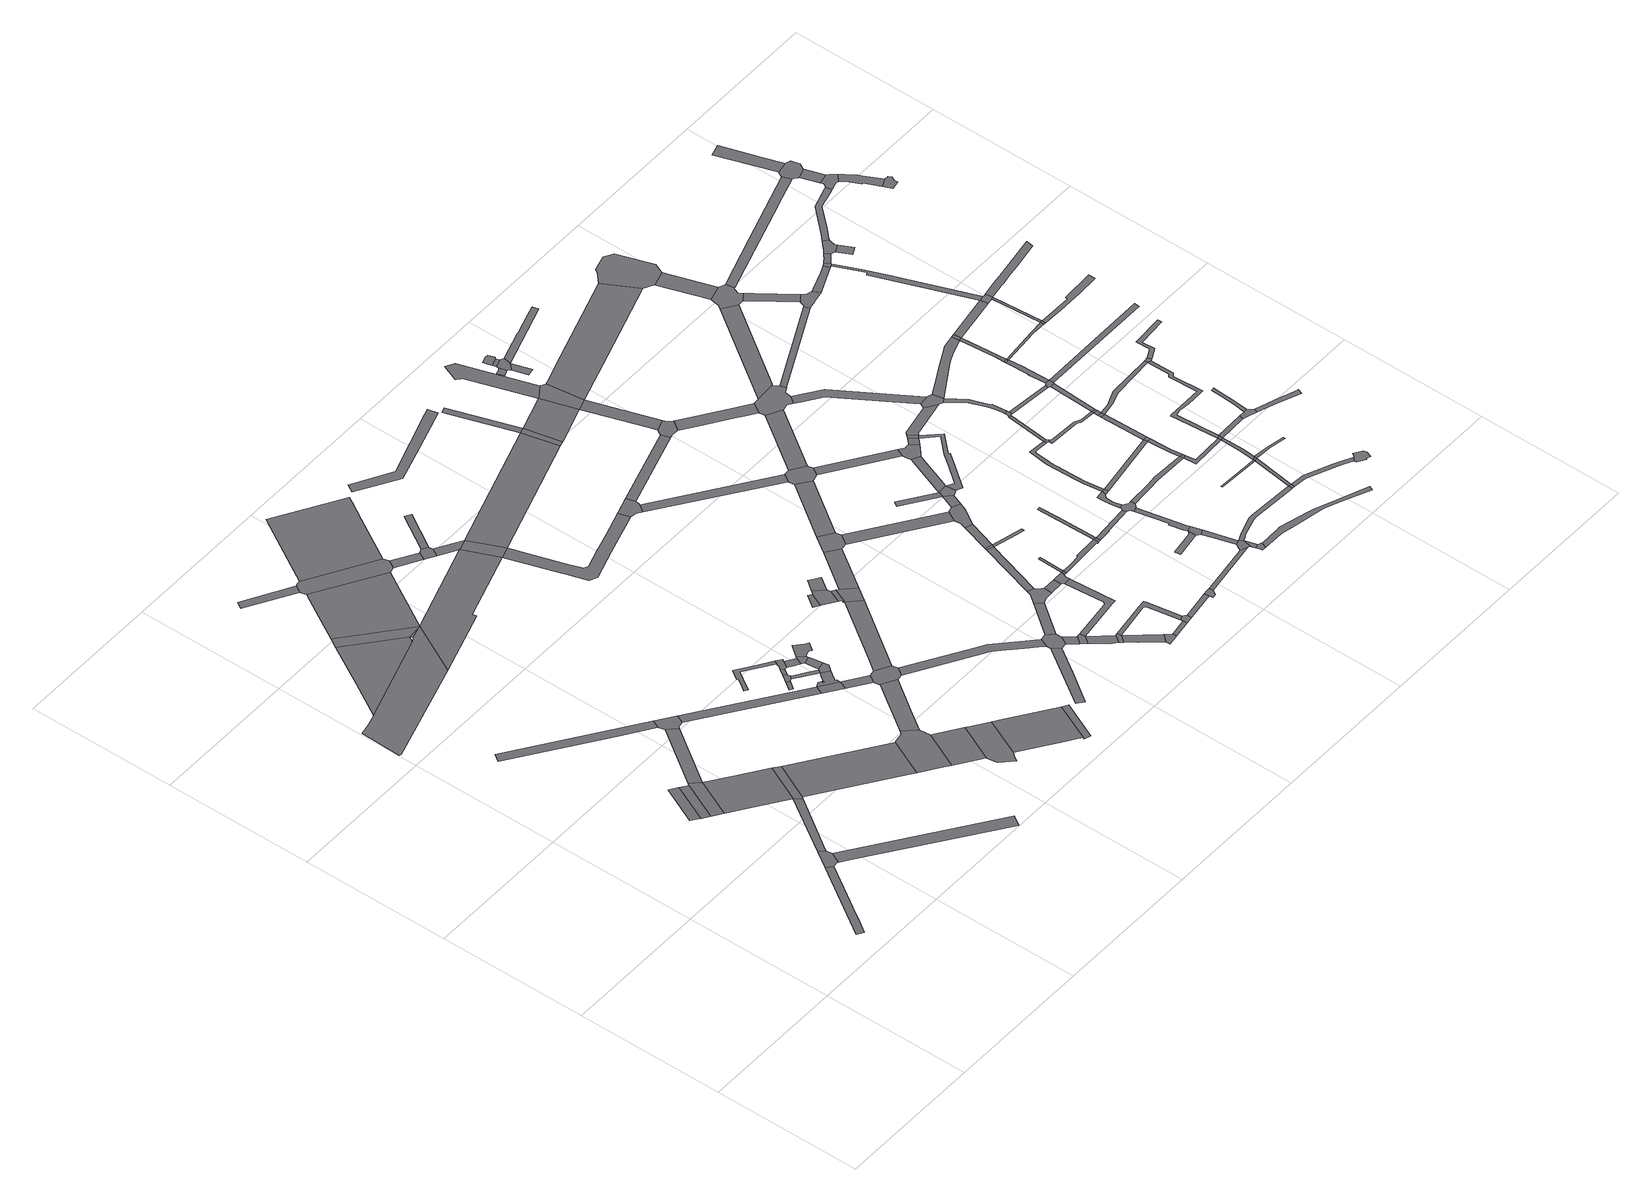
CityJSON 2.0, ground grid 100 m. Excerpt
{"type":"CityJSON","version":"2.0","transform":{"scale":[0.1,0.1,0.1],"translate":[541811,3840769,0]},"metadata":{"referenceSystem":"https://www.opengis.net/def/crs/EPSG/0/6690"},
"CityObjects":{
"road1":{"type":"Road","attributes":{"RoadStructureAttribute.sectionType":"1"},"geometry":[{"type":"MultiSurface","lod":"1","boundaries":[[[0,1,2,3,4,5,6,7,8]]]}]},
"road2":{"type":"Road","geometry":[{"type":"MultiSurface","lod":"1","boundaries":[[[9,0,8,10,11,12,13]]]}]},
"road3":{"type":"Road","geometry":[{"type":"MultiSurface","lod":"1","boundaries":[[[14,15,16,17,18]]]}]},
"road4":{"type":"Road","attributes":{"function":"2","RoadStructureAttribute.sectionType":"1"},"geometry":[{"type":"MultiSurface","lod":"1","boundaries":[[[19,18,17,20,21,22]]]}]},
"road5":{"type":"Road","geometry":[{"type":"MultiSurface","lod":"1","boundaries":[[[23,22,21,24,25]]]}]},
"road6":{"type":"Road","attributes":{"RoadStructureAttribute.sectionType":"1"},"geometry":[{"type":"MultiSurface","lod":"1","boundaries":[[[26,9,13,27]]]}]},
"road7":{"type":"Road","attributes":{"function":"2","RoadStructureAttribute.sectionType":"1"},"geometry":[{"type":"MultiSurface","lod":"1","boundaries":[[[28,25,24,29,30,26,31]]]}]},
"road8":{"type":"Road","attributes":{"RoadStructureAttribute.sectionType":"1"},"geometry":[{"type":"MultiSurface","lod":"1","boundaries":[[[32,33,34,35,36,37]]]}]},
"road9":{"type":"Road","attributes":{"RoadStructureAttribute.sectionType":"1"},"geometry":[{"type":"MultiSurface","lod":"1","boundaries":[[[12,11,38,39,40,41]]]}]},
"road10":{"type":"Road","geometry":[{"type":"MultiSurface","lod":"1","boundaries":[[[42,43,44,45,46,47,48,49,50,51,52,53]]]}]},
"road11":{"type":"Road","attributes":{"RoadStructureAttribute.sectionType":"1"},"geometry":[{"type":"MultiSurface","lod":"1","boundaries":[[[54,23,25,55,56]]]}]},
"road12":{"type":"Road","geometry":[{"type":"MultiSurface","lod":"1","boundaries":[[[31,26,27,57,58]]]}]},
"road13":{"type":"Road","attributes":{"RoadStructureAttribute.sectionType":"1"},"geometry":[{"type":"MultiSurface","lod":"1","boundaries":[[[59,60,46,45,61]]]}]},
"road14":{"type":"Road","geometry":[{"type":"MultiSurface","lod":"1","boundaries":[[[37,36,54,56,62,63,64]]]}]},
"road15":{"type":"Road","attributes":{"function":"2","RoadStructureAttribute.sectionType":"1"},"geometry":[{"type":"MultiSurface","lod":"1","boundaries":[[[58,57,65,66,67,68]]]}]},
"road16":{"type":"Road","geometry":[{"type":"MultiSurface","lod":"1","boundaries":[[[69,59,61,42]]]}]},
"road17":{"type":"Road","attributes":{"RoadStructureAttribute.sectionType":"1"},"geometry":[{"type":"MultiSurface","lod":"1","boundaries":[[[70,71,72,73]]]}]},
"road18":{"type":"Road","geometry":[{"type":"MultiSurface","lod":"1","boundaries":[[[42,61,43]]]}]},
"road19":{"type":"Road","attributes":{"RoadStructureAttribute.sectionType":"1"},"geometry":[{"type":"MultiSurface","lod":"1","boundaries":[[[74,75,76,77,69,42,78]]]}]},
"road20":{"type":"Road","attributes":{"RoadStructureAttribute.sectionType":"1"},"geometry":[{"type":"MultiSurface","lod":"1","boundaries":[[[64,63,79,80]]]}]},
"road21":{"type":"Road","geometry":[{"type":"MultiSurface","lod":"1","boundaries":[[[81,82,83,84,68,67,85,86,87,88]]]}]},
"road22":{"type":"Road","geometry":[{"type":"MultiSurface","lod":"1","boundaries":[[[89,90,73,72,91,74,78,92,93,94,95]]]}]},
"road23":{"type":"Road","attributes":{"function":"2","RoadStructureAttribute.sectionType":"1"},"geometry":[{"type":"MultiSurface","lod":"1","boundaries":[[[87,86,96,97]]]}]},
"road24":{"type":"Road","attributes":{"RoadStructureAttribute.sectionType":"1"},"geometry":[{"type":"MultiSurface","lod":"1","boundaries":[[[98,42,53,99,100,101]]]}]},
"road25":{"type":"Road","geometry":[{"type":"MultiSurface","lod":"1","boundaries":[[[102,103,104,105]]]}]},
"road26":{"type":"Road","geometry":[{"type":"MultiSurface","lod":"1","boundaries":[[[106,97,96,107,108,109,110,111,112,113,114]]]}]},
"road27":{"type":"Road","geometry":[{"type":"MultiSurface","lod":"1","boundaries":[[[115,116,117,118,119,120,121,122,123,124,125,126,127,128,129]]]}]},
"road28":{"type":"Road","geometry":[{"type":"MultiSurface","lod":"1","boundaries":[[[130,102,105,131,132,133]]]}]},
"road29":{"type":"Road","geometry":[{"type":"MultiSurface","lod":"1","boundaries":[[[80,79,134,135]]]}]},
"road30":{"type":"Road","attributes":{"RoadStructureAttribute.sectionType":"1"},"geometry":[{"type":"MultiSurface","lod":"1","boundaries":[[[136,81,88,137,138]]]}]},
"road31":{"type":"Road","geometry":[{"type":"MultiSurface","lod":"1","boundaries":[[[139,140,130,133,141,142,143]]]}]},
"road32":{"type":"Road","attributes":{"RoadStructureAttribute.sectionType":"1"},"geometry":[{"type":"MultiSurface","lod":"1","boundaries":[[[144,145,89,95,146,147,148,149]]]}]},
"road33":{"type":"Road","geometry":[{"type":"MultiSurface","lod":"1","boundaries":[[[150,151,152,132,131,153,154,155,156]]]}]},
"road34":{"type":"Road","geometry":[{"type":"MultiSurface","lod":"1","boundaries":[[[155,157,158,159,160,161,162,80,135,163,164,165,166]]]}]},
"road35":{"type":"Road","attributes":{"RoadStructureAttribute.sectionType":"1"},"geometry":[{"type":"MultiSurface","lod":"1","boundaries":[[[93,92,167,168]]]}]},
"road36":{"type":"Road","geometry":[{"type":"MultiSurface","lod":"1","boundaries":[[[169,129,128,170,171,172,139,143,173,174,175]]]}]},
"road37":{"type":"Road","attributes":{"RoadStructureAttribute.sectionType":"1"},"geometry":[{"type":"MultiSurface","lod":"1","boundaries":[[[135,134,176,177]]]}]},
"road38":{"type":"Road","geometry":[{"type":"MultiSurface","lod":"1","boundaries":[[[178,179,175,174,180,181,182,183]]]}]},
"road39":{"type":"Road","attributes":{"function":"2","RoadStructureAttribute.sectionType":"1"},"geometry":[{"type":"MultiSurface","lod":"1","boundaries":[[[184,114,113,185,186,187,188,189,190]]]}]},
"road40":{"type":"Road","geometry":[{"type":"MultiSurface","lod":"1","boundaries":[[[191,192,193,156,155,166]]]}]},
"road41":{"type":"Road","geometry":[{"type":"MultiSurface","lod":"1","boundaries":[[[194,195,196,197,193,192]]]}]},
"road42":{"type":"Road","geometry":[{"type":"MultiSurface","lod":"1","boundaries":[[[198,168,167,199,200,201]]]}]},
"road43":{"type":"Road","geometry":[{"type":"MultiSurface","lod":"1","boundaries":[[[202,183,182,196,195,203]]]}]},
"road44":{"type":"Road","geometry":[{"type":"MultiSurface","lod":"1","boundaries":[[[204,205,177,176,206,136,138,207,208,209,210,211]]]}]},
"road45":{"type":"Road","geometry":[{"type":"MultiSurface","lod":"1","boundaries":[[[212,213,214,215,216,217,218,202,203]]]}]},
"road46":{"type":"Road","attributes":{"RoadStructureAttribute.sectionType":"1"},"geometry":[{"type":"MultiSurface","lod":"1","boundaries":[[[219,200,199,220,98,221]]]}]},
"road47":{"type":"Road","attributes":{"RoadStructureAttribute.sectionType":"1"},"geometry":[{"type":"MultiSurface","lod":"1","boundaries":[[[190,189,222,223,224]]]}]},
"road48":{"type":"Road","attributes":{"RoadStructureAttribute.sectionType":"1"},"geometry":[{"type":"MultiSurface","lod":"1","boundaries":[[[225,226,227,228,198,201]]]}]},
"road49":{"type":"Road","geometry":[{"type":"MultiSurface","lod":"1","boundaries":[[[221,98,101,229]]]}]},
"road50":{"type":"Road","attributes":{"RoadStructureAttribute.sectionType":"1"},"geometry":[{"type":"MultiSurface","lod":"1","boundaries":[[[230,231,204,211,232]]]}]},
"road51":{"type":"Road","attributes":{"RoadStructureAttribute.sectionType":"1"},"geometry":[{"type":"MultiSurface","lod":"1","boundaries":[[[233,234,235,210,209,236,237,238,239,240,241,242]]]}]},
"road52":{"type":"Road","attributes":{"RoadStructureAttribute.sectionType":"1"},"geometry":[{"type":"MultiSurface","lod":"1","boundaries":[[[243,244,245,246,247,248,249,250,251,252,253,229,101,254,255,256,257,258,259,260,261]]]}]},
"road53":{"type":"Road","attributes":{"RoadStructureAttribute.sectionType":"1"},"geometry":[{"type":"MultiSurface","lod":"1","boundaries":[[[262,263,264,265,266,267]]]}]},
"road54":{"type":"Road","geometry":[{"type":"MultiSurface","lod":"1","boundaries":[[[268,269,270,271]]]}]},
"road55":{"type":"Road","geometry":[{"type":"MultiSurface","lod":"1","boundaries":[[[272,273,271,270,274,275,276]]]}]},
"road56":{"type":"Road","geometry":[{"type":"MultiSurface","lod":"1","boundaries":[[[275,274,277,278,230,279]]]}]},
"road57":{"type":"Road","geometry":[{"type":"MultiSurface","lod":"1","boundaries":[[[279,230,232,280,281]]]}]},
"road58":{"type":"Road","geometry":[{"type":"MultiSurface","lod":"1","boundaries":[[[282,283,272,276]]]}]},
"road59":{"type":"Road","attributes":{"RoadStructureAttribute.sectionType":"1"},"geometry":[{"type":"MultiSurface","lod":"1","boundaries":[[[284,285,221,229,286]]]}]},
"road60":{"type":"Road","geometry":[{"type":"MultiSurface","lod":"1","boundaries":[[[287,242,241,262,267,288,289,290]]]}]},
"road61":{"type":"Road","attributes":{"RoadStructureAttribute.sectionType":"1"},"geometry":[{"type":"MultiSurface","lod":"1","boundaries":[[[291,292,293,294,295,296,297,298]]]}]},
"road62":{"type":"Road","attributes":{"RoadStructureAttribute.sectionType":"1"},"geometry":[{"type":"MultiSurface","lod":"1","boundaries":[[[289,288,299,300]]]}]},
"road63":{"type":"Road","geometry":[{"type":"MultiSurface","lod":"1","boundaries":[[[301,302,300,299,303,304]]]}]},
"road64":{"type":"Road","attributes":{"RoadStructureAttribute.sectionType":"1"},"geometry":[{"type":"MultiSurface","lod":"1","boundaries":[[[305,281,280,306]]]}]},
"road65":{"type":"Road","geometry":[{"type":"MultiSurface","lod":"1","boundaries":[[[307,261,260,308,309,310,311,312,313,314,315]]]}]},
"road66":{"type":"Road","attributes":{"RoadStructureAttribute.sectionType":"1"},"geometry":[{"type":"MultiSurface","lod":"1","boundaries":[[[316,304,303,317,318,319,320]]]}]},
"road67":{"type":"Road","attributes":{"RoadStructureAttribute.sectionType":"1"},"geometry":[{"type":"MultiSurface","lod":"1","boundaries":[[[321,322,323,287,290,324]]]}]},
"road68":{"type":"Road","geometry":[{"type":"MultiSurface","lod":"1","boundaries":[[[325,326,320,319,327,328]]]}]},
"road69":{"type":"Road","attributes":{"RoadStructureAttribute.sectionType":"1"},"geometry":[{"type":"MultiSurface","lod":"1","boundaries":[[[329,328,327,330,331,332,333]]]}]},
"road70":{"type":"Road","geometry":[{"type":"MultiSurface","lod":"1","boundaries":[[[334,305,306,335,336,337]]]}]},
"road71":{"type":"Road","geometry":[{"type":"MultiSurface","lod":"1","boundaries":[[[333,332,338,339,340,341,342,343]]]}]},
"road72":{"type":"Road","attributes":{"RoadStructureAttribute.sectionType":"1"},"geometry":[{"type":"MultiSurface","lod":"1","boundaries":[[[344,345,346,347,348,349,350,351,352,301,304]]]}]},
"road73":{"type":"Road","geometry":[{"type":"MultiSurface","lod":"1","boundaries":[[[353,354,321,324,355,356,357,358,359,360,361]]]}]},
"road74":{"type":"Road","attributes":{"RoadStructureAttribute.sectionType":"1"},"geometry":[{"type":"MultiSurface","lod":"1","boundaries":[[[362,363,364,325,328,365,366,367,368]]]}]},
"road75":{"type":"Road","attributes":{"RoadStructureAttribute.sectionType":"1"},"geometry":[{"type":"MultiSurface","lod":"1","boundaries":[[[369,370,371,343,342,372]]]}]},
"road76":{"type":"Road","attributes":{"RoadStructureAttribute.sectionType":"1"},"geometry":[{"type":"MultiSurface","lod":"1","boundaries":[[[310,309,373,374]]]}]},
"road77":{"type":"Road","attributes":{"RoadStructureAttribute.sectionType":"1"},"geometry":[{"type":"MultiSurface","lod":"1","boundaries":[[[375,357,356,376]]]}]},
"road78":{"type":"Road","attributes":{"RoadStructureAttribute.sectionType":"1"},"geometry":[{"type":"MultiSurface","lod":"1","boundaries":[[[377,307,315,378]]]}]},
"road79":{"type":"Road","attributes":{"RoadStructureAttribute.sectionType":"1"},"geometry":[{"type":"MultiSurface","lod":"1","boundaries":[[[379,353,361,380]]]}]},
"road80":{"type":"Road","geometry":[{"type":"MultiSurface","lod":"1","boundaries":[[[381,284,286,382]]]}]},
"road81":{"type":"Road","geometry":[{"type":"MultiSurface","lod":"1","boundaries":[[[383,384,368,367,385,369,372,386,387]]]}]},
"road82":{"type":"Road","attributes":{"RoadStructureAttribute.sectionType":"1"},"geometry":[{"type":"MultiSurface","lod":"1","boundaries":[[[388,389,284,381]]]}]},
"road83":{"type":"Road","geometry":[{"type":"MultiSurface","lod":"1","boundaries":[[[390,375,376,348,347,391,392,393]]]}]},
"road84":{"type":"Road","attributes":{"RoadStructureAttribute.sectionType":"1"},"geometry":[{"type":"MultiSurface","lod":"1","boundaries":[[[394,334,337,395]]]}]},
"road85":{"type":"Road","attributes":{"RoadStructureAttribute.sectionType":"1"},"geometry":[{"type":"MultiSurface","lod":"1","boundaries":[[[336,335,396,397]]]}]},
"road86":{"type":"Road","attributes":{"RoadStructureAttribute.sectionType":"1"},"geometry":[{"type":"MultiSurface","lod":"1","boundaries":[[[390,393,398]]]}]},
"road87":{"type":"Road","geometry":[{"type":"MultiSurface","lod":"1","boundaries":[[[399,390,398,400]]]}]},
"road88":{"type":"Road","geometry":[{"type":"MultiSurface","lod":"1","boundaries":[[[401,402,403,404,390,399]]]}]},
"road89":{"type":"Road","geometry":[{"type":"MultiSurface","lod":"1","boundaries":[[[405,379,380,406]]]}]},
"road90":{"type":"Road","attributes":{"RoadStructureAttribute.sectionType":"1"},"geometry":[{"type":"MultiSurface","lod":"1","boundaries":[[[407,387,386,408]]]}]},
"road91":{"type":"Road","attributes":{"RoadStructureAttribute.sectionType":"1"},"geometry":[{"type":"MultiSurface","lod":"1","boundaries":[[[409,381,382,410]]]}]},
"road92":{"type":"Road","attributes":{"RoadStructureAttribute.sectionType":"1"},"geometry":[{"type":"MultiSurface","lod":"1","boundaries":[[[411,405,406,412]]]}]},
"road93":{"type":"Road","geometry":[{"type":"MultiSurface","lod":"1","boundaries":[[[413,414,415,416,406,380]]]}]},
"road94":{"type":"Road","geometry":[{"type":"MultiSurface","lod":"1","boundaries":[[[417,418,407,408,419,420,421]]]}]},
"road95":{"type":"Road","attributes":{"RoadStructureAttribute.sectionType":"1"},"geometry":[{"type":"MultiSurface","lod":"1","boundaries":[[[422,423,424,425,426,399,400,427,428,429,430,431]]]}]},
"road96":{"type":"Road","geometry":[{"type":"MultiSurface","lod":"1","boundaries":[[[432,374,373,394,395,433,434,435,436,437,438,439,440]]]}]},
"road97":{"type":"Road","geometry":[{"type":"MultiSurface","lod":"1","boundaries":[[[441,397,396,442,411,412,443,444]]]}]},
"road98":{"type":"Road","attributes":{"RoadStructureAttribute.sectionType":"1"},"geometry":[{"type":"MultiSurface","lod":"1","boundaries":[[[445,446,447,448,449,450,451,452,409,453]]]}]},
"road99":{"type":"Road","attributes":{"RoadStructureAttribute.sectionType":"1"},"geometry":[{"type":"MultiSurface","lod":"1","boundaries":[[[454,455,456,457,458,459]]]}]},
"road100":{"type":"Road","geometry":[{"type":"MultiSurface","lod":"1","boundaries":[[[453,409,410,460,461]]]}]},
"road101":{"type":"Road","attributes":{"RoadStructureAttribute.sectionType":"1"},"geometry":[{"type":"MultiSurface","lod":"1","boundaries":[[[460,410,462,463,464]]]}]},
"road102":{"type":"Road","geometry":[{"type":"MultiSurface","lod":"1","boundaries":[[[465,464,463,466,377,378,467,468,469,470,471]]]}]},
"road103":{"type":"Road","attributes":{"RoadStructureAttribute.sectionType":"1"},"geometry":[{"type":"MultiSurface","lod":"1","boundaries":[[[458,441,444,472]]]}]},
"road104":{"type":"Road","geometry":[{"type":"MultiSurface","lod":"1","boundaries":[[[422,431,473,474]]]}]},
"road105":{"type":"Road","attributes":{"RoadStructureAttribute.sectionType":"1"},"geometry":[{"type":"MultiSurface","lod":"1","boundaries":[[[475,476,477,478,479,480,481]]]}]},
"road106":{"type":"Road","geometry":[{"type":"MultiSurface","lod":"1","boundaries":[[[482,459,458,472,483,484]]]}]},
"road107":{"type":"Road","attributes":{"RoadStructureAttribute.sectionType":"1"},"geometry":[{"type":"MultiSurface","lod":"1","boundaries":[[[485,486,487,488,422,474]]]}]},
"road108":{"type":"Road","attributes":{"RoadStructureAttribute.sectionType":"1"},"geometry":[{"type":"MultiSurface","lod":"1","boundaries":[[[489,490,491,492]]]}]},
"road109":{"type":"Road","geometry":[{"type":"MultiSurface","lod":"1","boundaries":[[[493,492,491,475,481,494,495,496,497]]]}]},
"road110":{"type":"Road","attributes":{"RoadStructureAttribute.sectionType":"1"},"geometry":[{"type":"MultiSurface","lod":"1","boundaries":[[[498,499,500,490,489,501,502]]]}]},
"road111":{"type":"Road","attributes":{"RoadStructureAttribute.sectionType":"1"},"geometry":[{"type":"MultiSurface","lod":"1","boundaries":[[[503,504,417,421,505]]]}]},
"road112":{"type":"Road","geometry":[{"type":"MultiSurface","lod":"1","boundaries":[[[506,507,496,495]]]}]},
"road113":{"type":"Road","attributes":{"RoadStructureAttribute.sectionType":"1"},"geometry":[{"type":"MultiSurface","lod":"1","boundaries":[[[436,435,508,509]]]}]},
"road114":{"type":"Road","attributes":{"RoadStructureAttribute.sectionType":"1"},"geometry":[{"type":"MultiSurface","lod":"1","boundaries":[[[510,432,440,511]]]}]},
"road115":{"type":"Road","attributes":{"RoadStructureAttribute.sectionType":"1"},"geometry":[{"type":"MultiSurface","lod":"1","boundaries":[[[512,513,514,515,471,470,516,517,518,519,520,521]]]}]},
"road116":{"type":"Road","attributes":{"RoadStructureAttribute.sectionType":"1"},"geometry":[{"type":"MultiSurface","lod":"1","boundaries":[[[522,523,459,482,524]]]}]},
"road117":{"type":"Road","attributes":{"RoadStructureAttribute.sectionType":"1"},"geometry":[{"type":"MultiSurface","lod":"1","boundaries":[[[525,474,473,526,527,528]]]}]},
"road118":{"type":"Road","geometry":[{"type":"MultiSurface","lod":"1","boundaries":[[[529,530,531,532,533]]]}]},
"road119":{"type":"Road","geometry":[{"type":"MultiSurface","lod":"1","boundaries":[[[534,535,536,503,505,537,538]]]}]},
"road120":{"type":"Road","geometry":[{"type":"MultiSurface","lod":"1","boundaries":[[[539,509,508,540,541,522,524,542,543,544,545]]]}]},
"road121":{"type":"Road","attributes":{"RoadStructureAttribute.sectionType":"1"},"geometry":[{"type":"MultiSurface","lod":"1","boundaries":[[[546,547,548,549,535,534]]]}]},
"road122":{"type":"Road","geometry":[{"type":"MultiSurface","lod":"1","boundaries":[[[550,529,533,547,546]]]}]},
"road123":{"type":"Road","attributes":{"RoadStructureAttribute.sectionType":"1"},"geometry":[{"type":"MultiSurface","lod":"1","boundaries":[[[551,552,553,554,555,556,557,558,559,560,561,562,563,564,565,482,484]]]}]},
"road124":{"type":"Road","attributes":{"RoadStructureAttribute.sectionType":"1"},"geometry":[{"type":"MultiSurface","lod":"1","boundaries":[[[566,567,568,569,570,571,529,550]]]}]},
"road125":{"type":"Road","geometry":[{"type":"MultiSurface","lod":"1","boundaries":[[[572,573,574,575,576,577,578]]]}]},
"road126":{"type":"Road","attributes":{"RoadStructureAttribute.sectionType":"1"},"geometry":[{"type":"MultiSurface","lod":"1","boundaries":[[[538,537,574,573]]]}]},
"road127":{"type":"Road","geometry":[{"type":"MultiSurface","lod":"1","boundaries":[[[579,580,581,582,525,528,583,568,567,584,585]]]}]},
"road128":{"type":"Road","attributes":{"RoadStructureAttribute.sectionType":"1"},"geometry":[{"type":"MultiSurface","lod":"1","boundaries":[[[586,587,588,589,581,580,590,591,592,593]]]}]},
"road129":{"type":"Road","attributes":{"RoadStructureAttribute.sectionType":"1"},"geometry":[{"type":"MultiSurface","lod":"1","boundaries":[[[594,595,596,597,497,496,598]]]}]},
"road130":{"type":"Road","attributes":{"RoadStructureAttribute.sectionType":"1"},"geometry":[{"type":"MultiSurface","lod":"1","boundaries":[[[599,545,544,560]]]}]},
"road131":{"type":"Road","geometry":[{"type":"MultiSurface","lod":"1","boundaries":[[[600,601,521,520,602,603,510,511,604,605,606,607,608,609,610,611]]]}]},
"road132":{"type":"Road","geometry":[{"type":"MultiSurface","lod":"1","boundaries":[[[612,586,593,613]]]}]},
"road133":{"type":"Road","geometry":[{"type":"MultiSurface","lod":"1","boundaries":[[[614,599,560,559]]]}]},
"road134":{"type":"Road","attributes":{"RoadStructureAttribute.sectionType":"1"},"geometry":[{"type":"MultiSurface","lod":"1","boundaries":[[[615,616,617,461,460,618,619]]]}]},
"road135":{"type":"Road","attributes":{"RoadStructureAttribute.sectionType":"1"},"geometry":[{"type":"MultiSurface","lod":"1","boundaries":[[[620,621,622,623,586,612,624,625,626,627,628,629,630,631,632]]]}]},
"road136":{"type":"Road","attributes":{"RoadStructureAttribute.sectionType":"1"},"geometry":[{"type":"MultiSurface","lod":"1","boundaries":[[[633,634,614,559,635,636,637]]]}]},
"road137":{"type":"Road","attributes":{"RoadStructureAttribute.sectionType":"1"},"geometry":[{"type":"MultiSurface","lod":"1","boundaries":[[[638,639,640,641,534,538,642,643,644,645,646,647,648]]]}]},
"road138":{"type":"Road","attributes":{"RoadStructureAttribute.sectionType":"1"},"geometry":[{"type":"MultiSurface","lod":"1","boundaries":[[[649,650,607,606,651,652,653,654]]]}]},
"road139":{"type":"Road","attributes":{"RoadStructureAttribute.sectionType":"1"},"geometry":[{"type":"MultiSurface","lod":"1","boundaries":[[[655,656,585,584,657,658,659,660,661,662,663]]]}]},
"road140":{"type":"Road","attributes":{"RoadStructureAttribute.sectionType":"1"},"geometry":[{"type":"MultiSurface","lod":"1","boundaries":[[[664,612,613,665]]]}]},
"road141":{"type":"Road","geometry":[{"type":"MultiSurface","lod":"1","boundaries":[[[632,631,666,667,668]]]}]},
"road142":{"type":"Road","attributes":{"RoadStructureAttribute.sectionType":"1"},"geometry":[{"type":"MultiSurface","lod":"1","boundaries":[[[669,670,671,672,673,674,675,578,577,676,677,678,679,680,681,682,683]]]}]},
"road143":{"type":"Road","attributes":{"RoadStructureAttribute.sectionType":"1"},"geometry":[{"type":"MultiSurface","lod":"1","boundaries":[[[684,685,601,600,686,687]]]}]},
"road144":{"type":"Road","geometry":[{"type":"MultiSurface","lod":"1","boundaries":[[[688,689,654,653,633,637,690,691,692,693]]]}]},
"road145":{"type":"Road","attributes":{"RoadStructureAttribute.sectionType":"1"},"geometry":[{"type":"MultiSurface","lod":"1","boundaries":[[[694,632,668,695]]]}]},
"road146":{"type":"Road","attributes":{"RoadStructureAttribute.sectionType":"1"},"geometry":[{"type":"MultiSurface","lod":"1","boundaries":[[[696,697,698,692,691,699,700,701,702,703,704]]]}]},
"road147":{"type":"Road","geometry":[{"type":"MultiSurface","lod":"1","boundaries":[[[704,703,705,706,694,695,707,708,709]]]}]},
"road148":{"type":"Road","attributes":{"RoadStructureAttribute.sectionType":"1"},"geometry":[{"type":"MultiSurface","lod":"1","boundaries":[[[710,711,712,667,666,713,714,715,716,717]]]}]},
"road149":{"type":"Road","attributes":{"RoadStructureAttribute.sectionType":"1"},"geometry":[{"type":"MultiSurface","lod":"1","boundaries":[[[718,719,720,721]]]}]},
"road150":{"type":"Road","attributes":{"RoadStructureAttribute.sectionType":"1"},"geometry":[{"type":"MultiSurface","lod":"1","boundaries":[[[722,723,611,610,724,725]]]}]},
"road151":{"type":"Road","geometry":[{"type":"MultiSurface","lod":"1","boundaries":[[[663,662,726,727]]]}]},
"road152":{"type":"Road","geometry":[{"type":"MultiSurface","lod":"1","boundaries":[[[648,647,728,729]]]}]},
"road153":{"type":"Road","attributes":{"RoadStructureAttribute.sectionType":"1"},"geometry":[{"type":"MultiSurface","lod":"1","boundaries":[[[730,731,665,732,733,663,727]]]}]},
"road154":{"type":"Road","geometry":[{"type":"MultiSurface","lod":"1","boundaries":[[[734,664,665,731]]]}]},
"road155":{"type":"Road","attributes":{"RoadStructureAttribute.sectionType":"1"},"geometry":[{"type":"MultiSurface","lod":"1","boundaries":[[[735,736,737,720,648,729]]]}]},
"road156":{"type":"Road","attributes":{"RoadStructureAttribute.sectionType":"1"},"geometry":[{"type":"MultiSurface","lod":"1","boundaries":[[[738,739,726,662,740,741,742]]]}]},
"road157":{"type":"Road","attributes":{"RoadStructureAttribute.sectionType":"1"},"geometry":[{"type":"MultiSurface","lod":"1","boundaries":[[[743,744,664,734]]]}]},
"road158":{"type":"Road","attributes":{"RoadStructureAttribute.sectionType":"1"},"geometry":[{"type":"MultiSurface","lod":"1","boundaries":[[[709,708,745,746]]]}]},
"road159":{"type":"Road","geometry":[{"type":"MultiSurface","lod":"1","boundaries":[[[747,721,720,737]]]}]},
"road160":{"type":"Road","geometry":[{"type":"MultiSurface","lod":"1","boundaries":[[[748,749,744,743]]]}]},
"road161":{"type":"Road","attributes":{"RoadStructureAttribute.sectionType":"1"},"geometry":[{"type":"MultiSurface","lod":"1","boundaries":[[[716,749,748,750]]]}]},
"road162":{"type":"Road","geometry":[{"type":"MultiSurface","lod":"1","boundaries":[[[717,716,750,751]]]}]},
"road163":{"type":"Road","attributes":{"RoadStructureAttribute.sectionType":"1"},"geometry":[{"type":"MultiSurface","lod":"1","boundaries":[[[752,753,754,755,693,692,756,757,758,759,760]]]}]},
"road164":{"type":"Road","attributes":{"RoadStructureAttribute.sectionType":"1"},"geometry":[{"type":"MultiSurface","lod":"1","boundaries":[[[761,762,741,763,721,747]]]}]},
"road165":{"type":"Road","attributes":{"RoadStructureAttribute.sectionType":"1"},"geometry":[{"type":"MultiSurface","lod":"1","boundaries":[[[764,765,766,729,728,767,768,769,770,771]]]}]},
"road166":{"type":"Road","geometry":[{"type":"MultiSurface","lod":"1","boundaries":[[[772,773,774,775,615,619,776,777,778,779,780,781]]]}]},
"road167":{"type":"Road","attributes":{"RoadStructureAttribute.sectionType":"1"},"geometry":[{"type":"MultiSurface","lod":"1","boundaries":[[[782,783,717,751]]]}]},
"road168":{"type":"Road","geometry":[{"type":"MultiSurface","lod":"1","boundaries":[[[784,742,741,762]]]}]},
"road169":{"type":"Road","geometry":[{"type":"MultiSurface","lod":"1","boundaries":[[[785,786,787,788,789,790,791,684,687,792,793,794,795,796,797,798]]]}]},
"road170":{"type":"Road","attributes":{"RoadStructureAttribute.sectionType":"1"},"geometry":[{"type":"MultiSurface","lod":"1","boundaries":[[[778,777,788,787]]]}]},
"road171":{"type":"Road","geometry":[{"type":"MultiSurface","lod":"1","boundaries":[[[799,800,801,802,803,804,805,747,737]]]}]},
"road172":{"type":"Road","geometry":[{"type":"MultiSurface","lod":"1","boundaries":[[[806,746,745,783,782,807,808]]]}]},
"road173":{"type":"Road","attributes":{"RoadStructureAttribute.sectionType":"1"},"geometry":[{"type":"MultiSurface","lod":"1","boundaries":[[[809,810,811,812,813,806,808]]]}]},
"road174":{"type":"Road","attributes":{"RoadStructureAttribute.sectionType":"1"},"geometry":[{"type":"MultiSurface","lod":"1","boundaries":[[[814,794,793,815,816,817]]]}]},
"road175":{"type":"Road","attributes":{"RoadStructureAttribute.sectionType":"1"},"geometry":[{"type":"MultiSurface","lod":"1","boundaries":[[[818,784,762,819]]]}]},
"road176":{"type":"Road","geometry":[{"type":"MultiSurface","lod":"1","boundaries":[[[820,821,811,810]]]}]},
"road177":{"type":"Road","geometry":[{"type":"MultiSurface","lod":"1","boundaries":[[[822,823,771,770,824,825,826,827,828,829,830]]]}]},
"road178":{"type":"Road","attributes":{"RoadStructureAttribute.sectionType":"1"},"geometry":[{"type":"MultiSurface","lod":"1","boundaries":[[[831,760,832,821,820]]]}]},
"road179":{"type":"Road","attributes":{"RoadStructureAttribute.sectionType":"1"},"geometry":[{"type":"MultiSurface","lod":"1","boundaries":[[[833,834,835,836,748,743,837,838,839]]]}]},
"road180":{"type":"Road","geometry":[{"type":"MultiSurface","lod":"1","boundaries":[[[840,817,816,841,842,722,725,843,844,845,846,847,848]]]}]},
"road181":{"type":"Road","geometry":[{"type":"MultiSurface","lod":"1","boundaries":[[[849,752,760,831]]]}]},
"road182":{"type":"Road","attributes":{"RoadStructureAttribute.sectionType":"1"},"geometry":[{"type":"MultiSurface","lod":"1","boundaries":[[[839,850,851,852,853,854,742,784,855,856,857,858,859,860,861,862]]]}]},
"road183":{"type":"Road","geometry":[{"type":"MultiSurface","lod":"1","boundaries":[[[863,864,865,866,867,868,818,819,869,870,871]]]}]},
"road184":{"type":"Road","geometry":[{"type":"MultiSurface","lod":"1","boundaries":[[[872,873,874,875,876,877,878,879,880,866,865]]]}]},
"road185":{"type":"Road","attributes":{"RoadStructureAttribute.sectionType":"1"},"geometry":[{"type":"MultiSurface","lod":"1","boundaries":[[[881,882,820,810,883,884]]]}]},
"road186":{"type":"Road","attributes":{"RoadStructureAttribute.sectionType":"1"},"geometry":[{"type":"MultiSurface","lod":"1","boundaries":[[[885,886,887,848,847,888,889]]]}]},
"road187":{"type":"Road","attributes":{"RoadStructureAttribute.sectionType":"1"},"geometry":[{"type":"MultiSurface","lod":"1","boundaries":[[[890,891,892,849,831,893]]]}]},
"road188":{"type":"Road","attributes":{"RoadStructureAttribute.sectionType":"1"},"geometry":[{"type":"MultiSurface","lod":"1","boundaries":[[[894,895,871,870,896,897,898]]]}]},
"road189":{"type":"Road","geometry":[{"type":"MultiSurface","lod":"1","boundaries":[[[899,833,839,862,900]]]}]},
"road190":{"type":"Road","attributes":{"RoadStructureAttribute.sectionType":"1"},"geometry":[{"type":"MultiSurface","lod":"1","boundaries":[[[901,808,807,902,903]]]}]},
"road191":{"type":"Road","geometry":[{"type":"MultiSurface","lod":"1","boundaries":[[[904,885,889,905,906,907]]]}]},
"road192":{"type":"Road","geometry":[{"type":"MultiSurface","lod":"1","boundaries":[[[881,884,908,909]]]}]},
"road193":{"type":"Road","attributes":{"RoadStructureAttribute.sectionType":"1"},"geometry":[{"type":"MultiSurface","lod":"1","boundaries":[[[910,911,912,913,904,907,914,915,916,917]]]}]},
"road194":{"type":"Road","attributes":{"RoadStructureAttribute.sectionType":"1"},"geometry":[{"type":"MultiSurface","lod":"1","boundaries":[[[918,919,920,921,906,905,922,923,890,924]]]}]},
"road195":{"type":"Road","attributes":{"RoadStructureAttribute.sectionType":"1"},"geometry":[{"type":"MultiSurface","lod":"1","boundaries":[[[925,926,881,909]]]}]},
"road196":{"type":"Road","geometry":[{"type":"MultiSurface","lod":"1","boundaries":[[[927,928,924,890,893,929,926,925,930,931]]]}]},
"road197":{"type":"Road","attributes":{"RoadStructureAttribute.sectionType":"1"},"geometry":[{"type":"MultiSurface","lod":"1","boundaries":[[[932,933,934,798,797,935,936,937]]]}]},
"road198":{"type":"Road","attributes":{"RoadStructureAttribute.sectionType":"1"},"geometry":[{"type":"MultiSurface","lod":"1","boundaries":[[[938,939,940,899,900,941,942,943,944]]]}]},
"road199":{"type":"Road","geometry":[{"type":"MultiSurface","lod":"1","boundaries":[[[945,946,947,948,910,917,949,950,951,952]]]}]},
"road200":{"type":"Road","geometry":[{"type":"MultiSurface","lod":"1","boundaries":[[[953,954,950,949]]]}]},
"road201":{"type":"Road","attributes":{"RoadStructureAttribute.sectionType":"1"},"geometry":[{"type":"MultiSurface","lod":"1","boundaries":[[[955,956,957,958,909,908,959,960,961,962,963,964]]]}]},
"road202":{"type":"Road","attributes":{"RoadStructureAttribute.sectionType":"1"},"geometry":[{"type":"MultiSurface","lod":"1","boundaries":[[[965,966,967,968,969,931,930,970,971,972,973,974]]]}]},
"road203":{"type":"Road","attributes":{"RoadStructureAttribute.sectionType":"1"},"geometry":[{"type":"MultiSurface","lod":"1","boundaries":[[[975,976,977,978,979,945,952,980,981,982,983,984]]]}]},
"road204":{"type":"Road","attributes":{"RoadStructureAttribute.sectionType":"1"},"geometry":[{"type":"MultiSurface","lod":"1","boundaries":[[[985,986,987,988,989,990,991]]]}]},
"road205":{"type":"Road","geometry":[{"type":"MultiSurface","lod":"1","boundaries":[[[992,991,990,993,994,932,937,995,996,997,998,999,1000,1001,1002]]]}]},
"road206":{"type":"Road","attributes":{"RoadStructureAttribute.sectionType":"1"},"geometry":[{"type":"MultiSurface","lod":"1","boundaries":[[[998,997,1003,1004]]]}]},
"road207":{"type":"Road","geometry":[{"type":"MultiSurface","lod":"1","boundaries":[[[1005,1004,1003,1006,1007,975,984,1008,1009,1010,1011]]]}]},
"road208":{"type":"Road","attributes":{"RoadStructureAttribute.sectionType":"1"},"geometry":[{"type":"MultiSurface","lod":"1","boundaries":[[[1012,1013,1014,1011,1010,1015,1016,1017,1018,1019]]]}]},
"road209":{"type":"Road","geometry":[{"type":"MultiSurface","lod":"1","boundaries":[[[1020,1021,1019,1018,1022,1023,1024,1025,1026,1027,1028]]]}]}
},
"vertices":[
[809,659,0],[495,182,0],[537,155,0],[601,253,0],[654,333,0],[680,372,0],[681,373,0],[711,419,0],[846,624,0],
[883,771,0],[880,630,0],[888,624,0],[923,697,0],[916,739,0],
[745,1750,0],[626,1499,0],[627,1499,0],[677,1462,0],[796,1714,0],
[837,1686,0],[684,1457,0],[727,1428,0],[845,1678,0],
[855,1692,0],[792,1382,0],[911,1635,0],
[1130,1146,0],[1169,1106,0],
[1065,1526,0],[906,1303,0],[1126,1150,0],[1249,1398,0],
[354,2704,0],[322,2654,0],[904,2248,0],[1067,2135,0],[1102,2111,0],[1128,2164,0],
[954,578,0],[1764,7,0],[1765,6,0],[1808,72,0],
[897,3685,0],[805,3657,0],[774,3639,0],[768,3638,0],[171,3443,0],[155,3438,0],[144,3434,0],[95,3418,0],[15,3401,0],[8,3128,0],[20,3122,0],[719,3339,0],
[1118,2069,0],[1061,1848,0],[1174,2011,0],
[1175,1115,0],[1295,1366,0],
[469,3955,0],[310,3682,0],[796,3676,0],
[1182,2022,0],[1220,2028,0],[1245,2082,0],
[1186,1108,0],[1695,754,0],[1734,727,0],[1851,977,0],
[506,4019,0],
[405,4622,0],[377,4575,0],[688,4393,0],[715,4442,0],
[700,4352,0],[605,4188,0],[585,4153,0],[529,4058,0],[1135,4089,0],
[1900,1553,0],[1926,1607,0],
[1940,1011,0],[1926,991,0],[1924,988,0],[1872,980,0],[1868,635,0],[1906,608,0],[2024,857,0],[2017,933,0],
[757,4450,0],[733,4446,0],[693,4376,0],[1176,4099,0],[1207,4152,0],[1205,4159,0],[1195,4192,0],
[2076,490,0],[2193,740,0],
[1528,3894,0],[1169,3485,0],[1161,3511,0],[1630,3666,0],
[1841,1762,0],[1809,1716,0],[1829,1702,0],[1867,1755,0],
[2233,713,0],[2083,453,0],[2088,427,0],[2090,416,0],[2164,340,0],[2190,377,0],[2198,388,0],[2205,398,0],[2323,650,0],
[1857,1981,0],[1732,2067,0],[1697,2016,0],[1689,2003,0],[1698,1997,0],[1661,1941,0],[1640,1911,0],[1661,1897,0],[1682,1929,0],[1712,1973,0],[1724,1991,0],[1748,2026,0],[1885,1931,0],[1929,1901,0],[1940,1924,0],
[1881,1821,0],[1885,1759,0],[1899,1779,0],[1896,1798,0],
[2016,1472,0],[2042,1527,0],
[2165,1334,0],[2111,1068,0],[2260,1281,0],
[1906,1857,0],[1895,1841,0],[1903,1809,0],[1914,1824,0],[1924,1838,0],
[1031,4910,0],[830,4573,0],[1341,4438,0],[1370,4487,0],[1445,4612,0],[1467,4651,0],
[1958,1739,0],[1952,1743,0],[1918,1766,0],[1934,1724,0],[1945,1717,0],[2025,1662,0],[2040,1682,0],
[1984,1606,0],[1989,1602,0],[1981,1592,0],[1971,1599,0],[1978,1609,0],[1959,1623,0],[2041,1553,0],[2031,1560,0],[2038,1570,0],[2077,1624,0],
[1336,4006,0],[1366,4058,0],
[1978,1897,0],[1922,1890,0],[1926,1886,0],[1918,1873,0],[1937,1839,0],[1943,1840,0],[1970,1882,0],
[2155,1375,0],[2188,1425,0],
[2015,1852,0],[2002,1861,0],[1988,1810,0],[1994,1806,0],[2014,1793,0],[2035,1839,0],
[2365,622,0],[2208,399,0],[2461,222,0],[2514,185,0],[2541,166,0],[2549,161,0],[2667,414,0],
[2106,1663,0],[2100,1700,0],[2046,1690,0],
[2092,1746,0],[2085,1791,0],[2035,1779,0],[2038,1757,0],
[1395,4070,0],[1405,3966,0],[1436,4018,0],[1433,4045,0],
[2044,1850,0],[2082,1808,0],
[2230,1432,0],[2223,1431,0],[2163,1342,0],[2267,1282,0],[2275,1284,0],[2300,1287,0],[2333,1338,0],[2325,1377,0],
[2091,1814,0],[2111,1819,0],[2131,1820,0],[2140,1811,0],[2178,1862,0],[2158,1876,0],[2100,1925,0],
[1543,3955,0],[1512,3903,0],[1604,3920,0],
[2546,149,0],[2586,135,0],[2705,389,0],
[1580,4286,0],[1580,4287,0],[1560,4298,0],[1540,4309,0],
[1706,3691,0],
[2563,1911,0],[2289,1517,0],[2641,1831,0],
[2937,928,0],[2803,1057,0],[2705,1115,0],[2768,1006,0],[2831,946,0],[2858,920,0],[2906,874,0],[2988,796,0],[2999,785,0],[3024,844,0],
[2150,3318,0],[2032,3281,0],[2027,3280,0],[1879,3234,0],[1847,3251,0],[1846,3255,0],[1843,3263,0],[1827,3312,0],[1826,3314,0],[1823,3326,0],[1754,3541,0],[1743,3314,0],[1747,3301,0],[1768,3238,0],[1794,3161,0],[1842,3137,0],[2051,3204,0],[2341,3295,0],[2318,3370,0],
[3002,755,0],[2993,741,0],[2738,366,0],[2784,331,0],[2926,535,0],[3041,707,0],
[2472,2109,0],[2417,2026,0],[2455,2001,0],[2496,2095,0],
[2517,2112,0],[2506,2096,0],[2543,1943,0],[2580,2026,0],[2576,2052,0],
[2565,1929,0],[2556,1916,0],[2607,2009,0],
[2701,1918,0],[2624,1998,0],
[2636,2138,0],[2569,2185,0],
[2487,4211,0],[2485,4210,0],[2542,3967,0],
[3068,849,0],[3081,710,0],[3110,765,0],[3110,807,0],
[2304,4747,0],[2263,4733,0],[1796,4574,0],[1543,4721,0],[1514,4666,0],[1778,4509,0],[1980,4571,0],[2319,4681,0],
[3133,649,0],[3170,696,0],
[3197,699,0],[3182,698,0],[3162,614,0],[3200,661,0],
[2802,2253,0],[2891,2191,0],
[2442,3409,0],[2384,3288,0],[2417,3265,0],[2451,3314,0],[2453,3316,0],[2455,3321,0],[2455,3323,0],[2458,3341,0],[2459,3352,0],
[3212,648,0],[3235,528,0],[3252,506,0],[3279,480,0],[3313,531,0],
[3226,1060,0],[3219,1049,0],[3212,1041,0],[3266,1012,0],
[3331,533,0],[3321,532,0],[3298,461,0],[3334,506,0],
[3340,499,0],[3352,397,0],[3348,394,0],[3451,273,0],[3491,322,0],
[2878,2363,0],[2932,2197,0],[2976,2264,0],[2968,2300,0],
[3454,246,0],[3482,248,0],[3488,249,0],[3491,250,0],[3527,255,0],[3525,282,0],
[3473,699,0],[3501,703,0],[3530,707,0],[3508,1022,0],[3464,1017,0],[3463,1016,0],[3482,752,0],[3470,736,0],[3468,736,0],
[3278,1148,0],[3268,1115,0],[3297,1029,0],[3358,1031,0],[3357,1086,0],[3347,1098,0],[3345,1100,0],[3330,1118,0],[3321,1129,0],
[3632,565,0],[3629,578,0],[3608,575,0],[3589,548,0],[3605,535,0],[3642,319,0],[3674,334,0],
[3645,302,0],[3622,297,0],[3536,284,0],[3649,274,0],
[3125,2770,0],[3160,2822,0],
[3444,1087,0],[3445,1033,0],
[2972,3575,0],[2990,3518,0],
[3397,1537,0],[3443,1523,0],
[2523,4223,0],[2578,3979,0],
[3690,316,0],[3687,319,0],[3644,308,0],[3698,282,0],[3693,312,0],
[2371,4677,0],[2337,4667,0],
[3521,1088,0],[3507,1042,0],[3506,1048,0],[3513,1065,0],
[3132,2727,0],[3219,2662,0],
[3467,1831,0],[3505,1899,0],
[3518,1066,0],
[3536,1089,0],[3537,1066,0],
[3540,1260,0],[3534,1261,0],[3527,1262,0],[3527,1261,0],
[3402,1553,0],[3449,1539,0],
[3893,344,0],[3896,313,0],
[2768,4304,0],[2843,4067,0],
[3460,1744,0],[3508,1729,0],
[3605,1482,0],[3657,1469,0],[3656,1487,0],[3609,1498,0],
[3944,351,0],[3921,348,0],[3901,285,0],[3923,290,0],[3946,322,0],
[3846,1113,0],[3682,1106,0],[3683,1096,0],[3603,1090,0],[3591,1089,0],[3587,1068,0],[3604,1069,0],[3834,1081,0],[3834,1077,0],[3848,1078,0],
[3200,2825,0],[3228,2664,0],[3268,2676,0],[3271,2676,0],[3302,2726,0],[3300,2727,0],[3293,2758,0],[3292,2764,0],[3294,2766,0],
[3544,1908,0],[3474,1789,0],[3578,1837,0],[3598,1888,0],
[2785,4570,0],[2771,4615,0],[2693,4854,0],[2639,4886,0],[2592,4772,0],[2598,4767,0],[2618,4750,0],[2621,4747,0],[2852,4364,0],
[3586,2047,0],[3377,2192,0],[3354,2159,0],[3571,2009,0],[3580,2003,0],[3594,2042,0],
[2919,4092,0],[2888,4344,0],
[2974,3667,0],[2991,3615,0],[3067,3640,0],
[3075,3617,0],[2978,3587,0],[3012,3525,0],[3038,3523,0],[3052,3521,0],[3057,3521,0],[3103,3587,0],
[3626,1959,0],
[3865,1079,0],[3864,1111,0],
[2819,4636,0],[2804,4626,0],[2786,4620,0],[2774,4616,0],[2780,4599,0],[2790,4571,0],[2832,4587,0],
[3658,2043,0],[3640,1965,0],[3665,1977,0],
[3859,1388,0],[3855,1517,0],[3845,1516,0],[3835,1515,0],
[2867,4695,0],[2815,4678,0],[2821,4656,0],[2873,4673,0],
[2881,4667,0],[2842,4584,0],[2852,4572,0],[2889,4607,0],[2901,4660,0],
[2841,4750,0],[2797,4736,0],[2808,4699,0],[2873,4710,0],[2858,4749,0],
[4296,403,0],[3954,352,0],[4341,386,0],
[2883,4467,0],[2931,4478,0],
[3694,2388,0],[3719,2442,0],
[3466,3208,0],[3562,3153,0],
[3479,3331,0],[3425,3368,0],[3127,3570,0],[3114,3580,0],[3069,3512,0],[3164,3449,0],[3340,3329,0],[3380,3302,0],[3457,3249,0],[3502,3315,0],
[3703,2332,0],[3601,2060,0],[3759,2305,0],
[4131,1131,0],[3952,1085,0],[3951,1088,0],[4141,1107,0],
[4233,734,0],[4220,714,0],[4052,688,0],[4058,649,0],[4233,676,0],
[4350,456,0],[4320,447,0],[4317,441,0],[4358,378,0],[4372,437,0],
[3756,2416,0],[3696,2373,0],[3700,2350,0],[3774,2319,0],[3804,2347,0],[3825,2367,0],[3792,2419,0],
[4291,673,0],[4258,659,0],[4261,649,0],[4287,560,0],
[4270,749,0],
[3688,1967,0],[3707,1958,0],[3722,1978,0],[3743,2004,0],[3820,2106,0],[3879,2188,0],[3872,2194,0],[3984,2314,0],[3883,2421,0],[3866,2405,0],[3954,2316,0],[3853,2209,0],[3795,2130,0],[3715,2026,0],[3706,2015,0],
[4264,771,0],[4194,1081,0],[4165,1074,0],[4214,855,0],[4204,853,0],[4225,761,0],
[4401,351,0],[4394,354,0],[4369,343,0],[4376,321,0],[4378,303,0],[4404,305,0],[4418,345,0],
[4200,1138,0],[4165,1161,0],[4139,1155,0],[4142,1144,0],[4159,1098,0],[4217,1108,0],[4216,1139,0],
[4180,1317,0],[4123,1308,0],[4125,1277,0],[4128,1211,0],[4152,1217,0],[4151,1267,0],[4168,1286,0],[4174,1287,0],
[3324,4795,0],[3258,4774,0],[3118,4729,0],[3101,4724,0],[3336,4757,0],
[3828,2457,0],
[3680,3325,0],[3542,3318,0],[3463,3220,0],[3465,3215,0],[3569,3155,0],[3609,3163,0],[3641,3141,0],[3675,3189,0],[3682,3233,0],[3715,3250,0],[3717,3252,0],[3702,3289,0],
[4200,1319,0],[4206,1292,0],
[3843,2474,0],
[3710,4615,0],[3108,4417,0],[2906,4349,0],[3287,4213,0],[3835,4394,0],
[4174,1841,0],[4153,1701,0],[4159,1492,0],[4161,1435,0],[4190,1386,0],[4182,1449,0],[4179,1698,0],[4179,1699,0],[4191,1807,0],[4195,1814,0],[4202,1818,0],[4296,1810,0],[4290,1832,0],
[4075,2535,0],[3858,2490,0],[3889,2426,0],[3894,2431,0],[4151,2487,0],
[4564,528,0],[4558,528,0],[4528,524,0],[4397,480,0],[4391,446,0],[4419,460,0],[4537,497,0],[4561,500,0],[4863,484,0],[4875,483,0],[4877,510,0],
[4153,2579,0],[3841,3071,0],[3681,3112,0],[3793,3032,0],[4089,2568,0],[4154,2578,0],
[4457,1154,0],[4389,1148,0],[4306,1114,0],[4361,1118,0],[4443,1124,0],[4450,1124,0],[4576,1123,0],[4680,1121,0],[4678,1147,0],
[4654,1393,0],[4659,1365,0],
[4307,1802,0],[4317,1817,0],[4307,1826,0],
[4975,222,0],[4814,282,0],[4782,295,0],[4584,343,0],[4547,342,0],[4545,342,0],[4429,341,0],[4545,303,0],[4593,294,0],[4609,291,0],[4859,241,0],[4980,194,0],[4979,193,0],[5149,120,0],[5162,149,0],
[3980,3945,0],[3553,3332,0],[3687,3333,0],[4070,3882,0],
[4177,2570,0],[4169,2573,0],[4165,2481,0],[4179,2475,0],[4205,2495,0],[4190,2565,0],
[4317,2106,0],[4338,2103,0],
[4341,2249,0],[4335,2249,0],[4290,2378,0],[4266,2360,0],[4303,2269,0],[4315,2226,0],[4323,2189,0],[4329,2148,0],[4352,2151,0],
[4328,2124,0],[4324,2118,0],[4339,2114,0],[4352,2112,0],[4354,2135,0],
[4562,1772,0],[4522,1794,0],[4332,1802,0],[4307,1782,0],[4520,1772,0],[4542,1759,0],[4647,1750,0],[4650,1766,0],
[4634,810,0],[4634,801,0],[4917,788,0],[4918,801,0],
[4290,3580,0],[3712,3293,0],[3740,3263,0],[4305,3547,0],
[4704,1127,0],[4701,1144,0],
[4894,481,0],[4897,508,0],
[4689,1223,0],[4685,1365,0],[4661,1332,0],[4668,1211,0],
[4684,1394,0],
[4935,767,0],[4939,788,0],[4939,794,0],
[4721,1058,0],[4715,1057,0],[4689,1036,0],[4927,1045,0],[4929,1068,0],
[4677,1693,0],[4648,1692,0],
[4648,2082,0],[4652,2105,0],
[4941,814,0],
[4674,1719,0],[4647,1718,0],
[4675,1748,0],
[4676,1764,0],
[4624,2769,0],[4540,2754,0],[4351,2652,0],[4300,2624,0],[4452,2645,0],[4487,2661,0],[4538,2685,0],[4622,2713,0],[4630,2716,0],
[4947,904,0],[4948,1050,0],[4925,911,0],
[5227,399,0],[5173,423,0],[4994,498,0],[4984,472,0],[5173,392,0],[5214,374,0],[5268,346,0],[5288,367,0],
[3893,4730,0],[3788,4699,0],[3787,4697,0],[3780,4681,0],[3900,4362,0],[3900,4360,0],[4005,4392,0],[4006,4395,0],[4034,4459,0],[3954,4696,0],
[4692,2079,0],[4662,2071,0],
[4948,1077,0],
[4144,4048,0],[4120,4058,0],[4114,4060,0],[4007,4033,0],[4005,4023,0],[3998,3980,0],[3996,3968,0],[4076,3882,0],[4112,3884,0],[4160,3920,0],[4144,3942,0],[4157,3982,0],[4165,3985,0],[4154,4044,0],
[5044,787,0],[5079,782,0],[5129,774,0],[5165,766,0],[5166,773,0],[5167,781,0],[5039,805,0],
[4668,2117,0],[4699,2083,0],[4696,2113,0],
[4688,2310,0],[4681,2398,0],[4655,2396,0],[4662,2236,0],[4657,2235,0],
[4197,3872,0],[4148,3836,0],[4308,3623,0],[4357,3661,0],
[5147,1083,0],[5139,1057,0],
[4680,2410,0],[4655,2409,0],
[5312,389,0],[5295,364,0],[5270,338,0],[5272,329,0],[5321,296,0],[5328,305,0],[5357,295,0],[5371,335,0],[5363,354,0],
[4653,2720,0],[4652,2474,0],
[5159,1787,0],[4855,1773,0],[4747,1729,0],[4684,1720,0],[4766,1712,0],[4861,1744,0],[5159,1764,0],
[4377,3634,0],[4305,3612,0],[4298,3584,0],[4306,3547,0],[4355,3557,0],[4357,3557,0],[4364,3559,0],[4444,3578,0],[4419,3621,0],
[4647,2773,0],
[5163,1613,0],[5141,1598,0],[5151,1397,0],[4914,1394,0],[4904,1392,0],[4929,1368,0],[4968,1380,0],[5040,1372,0],[5158,1374,0],[5174,1374,0],[5161,1581,0],[5186,1598,0],[5182,1756,0],
[5235,1060,0],[5221,1078,0],[5214,1086,0],[5189,1083,0],[5181,1083,0],[5178,1083,0],[5167,1048,0],[5233,1025,0],[5242,1052,0],
[5225,1206,0],[5229,1264,0],[5231,1338,0],[5231,1341,0],[5220,1339,0],[5209,1336,0],[5207,1264,0],[5205,1209,0],[5198,1154,0],
[5033,2444,0],[4935,2436,0],[4938,2423,0],[5032,2421,0],
[4620,3702,0],[4566,3679,0],[4439,3630,0],[4509,3606,0],[4637,3663,0],
[4958,2827,0],[4956,2826,0],[4954,2826,0],[4967,2775,0],
[5521,955,0],[5373,1007,0],[5363,980,0],[5508,920,0],[5522,956,0],
[5188,1790,0],[5197,1764,0],
[5208,2118,0],[5486,2086,0],[5487,2119,0],
[4638,3714,0],[4648,3667,0],[4662,3677,0],[4661,3680,0],
[5047,2420,0],[5048,2444,0],
[4697,3758,0],[4665,3732,0],[4656,3727,0],[4651,3723,0],[4670,3687,0],[4672,3689,0],[4719,3725,0],[4722,3727,0],
[4819,3294,0],[4801,3342,0],[4766,3434,0],[4735,3511,0],[4735,3473,0],[4718,3463,0],[4993,2835,0],
[5024,2784,0],[5007,2782,0],
[4997,2832,0],[4994,2832,0],[4995,2779,0],[5023,2788,0],[5015,2835,0],
[5036,4334,0],[4691,4221,0],[4528,4167,0],[4773,4184,0],[4909,4229,0],[5060,4279,0],
[5465,1933,0],[5247,1919,0],[5252,1824,0],[5207,1769,0],[5273,1803,0],[5268,1892,0],[5467,1908,0],
[4776,3833,0],[4753,3810,0],[4734,3791,0],[4725,3781,0],[4752,3720,0],[4801,3745,0],[4795,3757,0],[4804,3805,0],
[4799,3628,0],[4848,3653,0],
[5505,2469,0],[5280,2459,0],[5280,2450,0],[5280,2444,0],[5073,2419,0],[5216,2416,0],[5281,2417,0],[5310,2417,0],[5363,2417,0],[5506,2422,0],
[5496,2916,0],[5288,2881,0],[5207,2867,0],[5149,2857,0],[5117,2852,0],[5125,2805,0],[5149,2808,0],[5213,2820,0],[5297,2833,0],[5491,2865,0],
[5126,4087,0],[5114,4083,0],[5112,4082,0],[4969,4038,0],[4816,3874,0],[4813,3814,0],[4864,3867,0],[4992,4008,0],[5099,4037,0],[5137,4047,0],
[5086,4537,0],[5084,4545,0],[5009,4780,0],[4930,4756,0],[5008,4520,0],[5056,4374,0],[5133,4388,0],
[5153,4382,0],[5055,4373,0],[5042,4346,0],[5071,4272,0],[5091,4258,0],[5095,4256,0],[5164,4279,0],[5167,4285,0],[5177,4306,0],[5184,4318,0],[5171,4377,0],
[5136,4134,0],[5206,4151,0],
[5221,4134,0],[5140,4120,0],[5144,4106,0],[5182,4060,0],[5188,4061,0],[5208,4060,0],[5252,4097,0],
[5331,3982,0],[5319,4009,0],[5275,4069,0],[5236,4028,0],[5279,3942,0],[5287,3945,0],[5334,3841,0],[5390,3866,0],
[5414,3863,0],[5403,3864,0],[5361,3780,0],[5419,3793,0],[5415,3815,0],[5420,3826,0],[5426,3838,0],[5428,3841,0],[5416,3864,0]
]}
